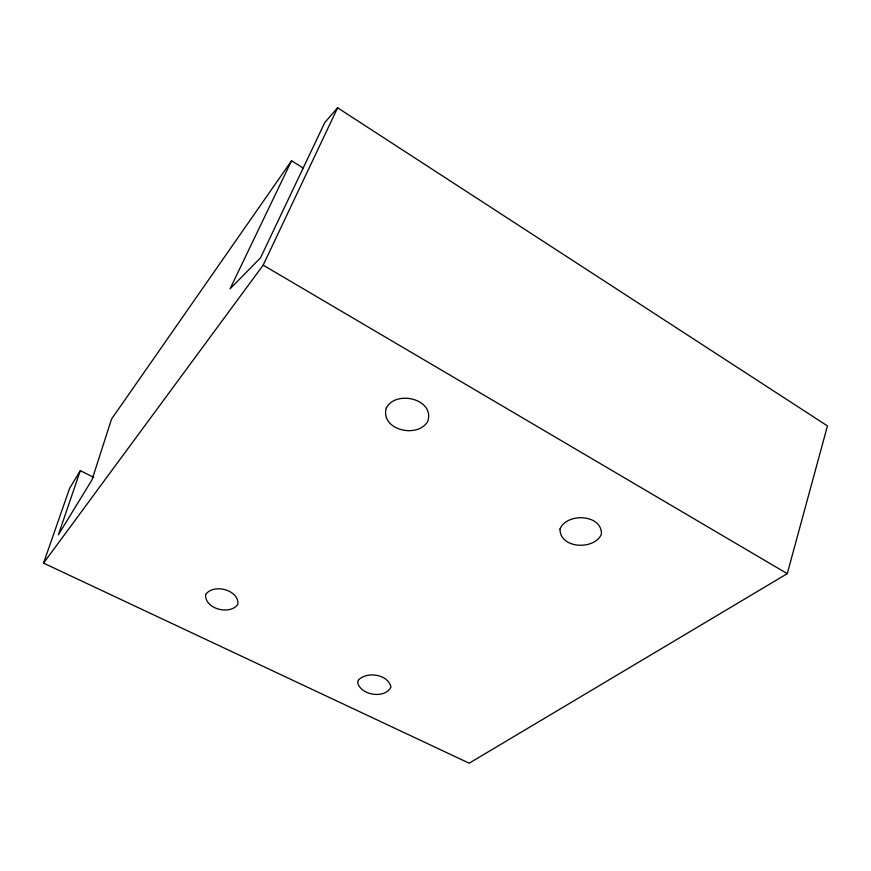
<?xml version="1.0" encoding="UTF-8"?>
<svg xmlns="http://www.w3.org/2000/svg" width="871" height="871" viewBox="0 0 871 871"><rect width="100%" height="100%" fill="white"/><g stroke="black" fill="none" stroke-linecap="round" stroke-linejoin="round"><path stroke-width="1.31" d="M93.687 477.341L80.317 470.645L69.615 488.348L43.55 563.112L469.186 763.203L787.264 573.662L827.45 425.919L337.621 107.797L324.796 122.539L260.516 257.838L230.042 288.856L291.556 160.754L303.097 167.961M80.317 470.645L58.368 534.805L91.967 479.91L111.532 419.093L291.556 160.754M43.55 563.112L263.173 265.143L337.621 107.797M263.173 265.143L787.264 573.662M560.009 529.013C559.715 548.763 594.142 550.472 601.404 534.326C602.449 514.217 566.836 512.311 560.009 529.013M205.567 594.653C204.783 609.058 229.922 615.492 237.914 604.354C239.187 589.798 213.308 583.135 205.567 594.653M386.299 407.944C379.919 429.915 417.612 438.984 427.759 421.357C435.075 399.103 396.065 389.544 386.299 407.944M358.417 680.033L357.633 682.363C360.431 695.396 384.906 699.239 390.948 687.099C388.292 674.208 366.931 671.106 358.417 680.033"/></g></svg>
